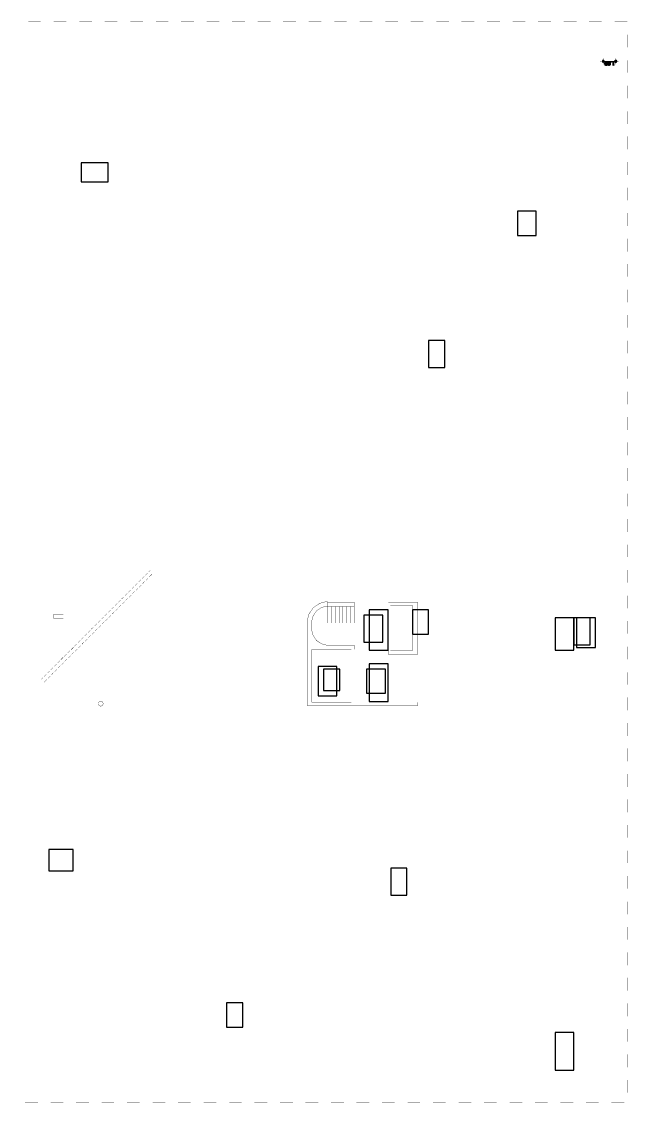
# Model space of a CAD drawing. Extents: x 36 to 202, y 68 to 209.
# Drawn here: x 123.1 to 202.4, y 67.8 to 209.4 of the extents above; entities that cross this region are included whole.
import ezdxf

# ---------------------------------------------------------------- set-up
doc = ezdxf.new("R2010")
doc.units = 0
doc.header["$MEASUREMENT"] = 0
doc.layers.add('C00-00-00-BLACK', color=7, linetype='Continuous')

msp = doc.modelspace()

# ---------------------------------------------------------------- linework, layer by layer
at = {"layer": 'C00-00-00-BLACK', "const_width": 0.0423}
for points in [[(123.092, 209.338), (123.092, 209.338)], [(126.435, 209.338), (126.435, 209.338)], [(129.78, 209.338), (129.78, 209.338)], [(133.124, 209.338), (133.124, 209.338)], [(136.469, 209.338), (136.469, 209.338)], [(139.813, 209.338), (139.813, 209.338)], [(143.158, 209.338), (143.158, 209.338)], [(146.502, 209.338), (146.502, 209.338)], [(149.847, 209.338), (149.847, 209.338)], [(153.148, 209.338), (153.148, 209.338)], [(156.493, 209.338), (156.493, 209.338)], [(159.836, 209.338), (159.836, 209.338)], [(163.181, 209.338), (163.181, 209.338)], [(166.525, 209.338), (166.525, 209.338)], [(169.87, 209.338), (169.87, 209.338)], [(173.214, 209.338), (173.214, 209.338)], [(176.558, 209.338), (176.558, 209.338)], [(179.903, 209.338), (179.903, 209.338)], [(183.247, 209.338), (183.247, 209.338)], [(186.592, 209.338), (186.592, 209.338)], [(189.894, 209.338), (189.894, 209.338)], [(193.238, 209.338), (193.238, 209.338)], [(196.581, 209.338), (196.581, 209.338)], [(199.926, 209.338), (199.926, 209.338)], [(202.424, 209.338), (202.424, 209.338)], [(202.424, 208.492), (202.424, 208.492)], [(199.207, 204.195), (199.207, 204.169), (199.286, 204.089), (199.312, 204.089), (199.34, 204.089), (199.419, 204.169), (199.419, 204.195), (199.419, 204.222), (199.34, 204.301), (199.312, 204.301), (199.286, 204.301), (199.207, 204.222), (199.207, 204.195)], [(201.07, 204.195), (201.07, 204.222), (200.991, 204.301), (200.963, 204.301), (200.937, 204.301), (200.857, 204.222), (200.857, 204.195), (200.857, 204.169), (200.937, 204.089), (200.963, 204.089), (200.991, 204.089), (201.07, 204.169), (201.07, 204.195)], [(202.424, 205.147), (202.424, 205.147)], [(202.424, 201.803), (202.424, 201.803)], [(202.424, 198.458), (202.424, 198.458)], [(202.424, 195.114), (202.424, 195.114)], [(202.424, 191.771), (202.424, 191.771)], [(202.424, 188.426), (202.424, 188.426)], [(202.424, 185.124), (202.424, 185.124)], [(202.424, 181.78), (202.424, 181.78)], [(202.424, 178.435), (202.424, 178.435)], [(202.424, 175.091), (202.424, 175.091)], [(202.424, 171.746), (202.424, 171.746)], [(202.424, 168.402), (202.424, 168.402)], [(202.424, 165.057), (202.424, 165.057)], [(202.424, 161.713), (202.424, 161.713)], [(202.424, 158.37), (202.424, 158.37)], [(202.424, 155.025), (202.424, 155.025)], [(202.424, 151.681), (202.424, 151.681)], [(202.424, 148.379), (202.424, 148.379)], [(202.424, 145.034), (202.424, 145.034)], [(202.424, 141.69), (202.424, 141.69)], [(202.424, 138.345), (202.424, 138.345)], [(202.424, 135.001), (202.424, 135.001)], [(202.424, 131.656), (202.424, 131.656)], [(202.424, 128.312), (202.424, 128.312)], [(202.424, 124.967), (202.424, 124.967)], [(202.424, 121.624), (202.424, 121.624)], [(133.442, 120.311), (133.387, 120.311), (133.218, 120.219), (133.124, 120.051), (133.124, 119.994), (133.124, 119.939), (133.218, 119.769), (133.387, 119.676), (133.442, 119.676), (133.499, 119.676), (133.667, 119.769), (133.759, 119.939), (133.759, 119.994), (133.759, 120.051), (133.667, 120.219), (133.499, 120.311), (133.442, 120.311)], [(202.424, 118.28), (202.424, 118.28)], [(202.424, 114.935), (202.424, 114.935)], [(202.424, 111.633), (202.424, 111.633)], [(202.424, 108.289), (202.424, 108.289)], [(202.424, 104.944), (202.424, 104.944)], [(202.424, 101.6), (202.424, 101.6)], [(202.424, 98.2557), (202.424, 98.2557)], [(202.424, 94.911), (202.424, 94.911)], [(202.424, 91.5666), (202.424, 91.5666)], [(202.424, 88.222), (202.424, 88.222)], [(202.424, 84.879), (202.424, 84.879)], [(202.424, 81.5344), (202.424, 81.5344)], [(202.424, 78.2327), (202.424, 78.2327)], [(202.424, 74.888), (202.424, 74.888)], [(202.424, 71.5437), (202.424, 71.5437)], [(202.424, 68.199), (202.424, 68.199)], [(126.012, 67.776), (126.012, 67.776)], [(129.357, 67.776), (129.357, 67.776)], [(132.701, 67.776), (132.701, 67.776)], [(136.046, 67.776), (136.046, 67.776)], [(139.39, 67.776), (139.39, 67.776)], [(142.735, 67.776), (142.735, 67.776)], [(146.078, 67.776), (146.078, 67.776)], [(149.422, 67.776), (149.422, 67.776)], [(152.767, 67.776), (152.767, 67.776)], [(156.111, 67.776), (156.111, 67.776)], [(159.456, 67.776), (159.456, 67.776)], [(162.757, 67.776), (162.757, 67.776)], [(166.102, 67.776), (166.102, 67.776)], [(169.446, 67.776), (169.446, 67.776)], [(172.791, 67.776), (172.791, 67.776)], [(176.135, 67.776), (176.135, 67.776)], [(179.48, 67.776), (179.48, 67.776)], [(182.823, 67.776), (182.823, 67.776)], [(186.168, 67.776), (186.168, 67.776)], [(189.512, 67.776), (189.512, 67.776)], [(192.857, 67.776), (192.857, 67.776)], [(196.201, 67.776), (196.201, 67.776)], [(199.546, 67.776), (199.546, 67.776)]]:
    msp.add_lwpolyline(points, close=True, dxfattribs=at)
for points in [[(125.589, 209.338), (123.938, 209.338)], [(128.933, 209.338), (127.283, 209.338)], [(132.278, 209.338), (130.627, 209.338)], [(135.622, 209.338), (133.972, 209.338)], [(138.967, 209.338), (137.315, 209.338)], [(142.31, 209.338), (140.659, 209.338)], [(145.655, 209.338), (143.961, 209.338)], [(148.999, 209.338), (147.306, 209.338)], [(152.344, 209.338), (150.65, 209.338)], [(155.688, 209.338), (153.995, 209.338)], [(159.033, 209.338), (157.339, 209.338)], [(162.334, 209.338), (160.683, 209.338)], [(165.679, 209.338), (164.028, 209.338)], [(169.023, 209.338), (167.372, 209.338)], [(172.368, 209.338), (170.717, 209.338)], [(175.711, 209.338), (174.06, 209.338)], [(179.056, 209.338), (177.405, 209.338)], [(182.4, 209.338), (180.706, 209.338)], [(185.745, 209.338), (184.051, 209.338)], [(189.089, 209.338), (187.395, 209.338)], [(192.433, 209.338), (190.74, 209.338)], [(195.778, 209.338), (194.084, 209.338)], [(199.08, 209.338), (197.429, 209.338)], [(202.424, 209.338), (200.773, 209.338)], [(202.424, 205.995), (202.424, 207.646)], [(198.868, 204.174), (199.672, 204.174)], [(199.292, 204.555), (199.292, 203.75)], [(200.943, 204.174), (199.292, 204.174)], [(201.323, 204.174), (200.561, 204.174)], [(200.943, 203.75), (200.943, 204.555)], [(202.424, 202.65), (202.424, 204.301)], [(202.424, 199.306), (202.424, 200.957)], [(202.424, 195.961), (202.424, 197.612)], [(202.424, 192.617), (202.424, 194.31)], [(202.424, 189.272), (202.424, 190.966)], [(202.424, 185.928), (202.424, 187.621)], [(202.424, 182.583), (202.424, 184.277)], [(202.424, 179.239), (202.424, 180.932)], [(202.424, 175.937), (202.424, 177.588)], [(202.424, 172.592), (202.424, 174.245)], [(202.424, 169.249), (202.424, 170.9)], [(202.424, 165.905), (202.424, 167.556)], [(202.424, 162.56), (202.424, 164.211)], [(202.424, 159.216), (202.424, 160.867)], [(202.424, 155.871), (202.424, 157.565)], [(202.424, 152.527), (202.424, 154.22)], [(202.424, 149.182), (202.424, 150.876)], [(202.424, 145.838), (202.424, 147.531)], [(202.424, 142.495), (202.424, 144.187)], [(202.424, 139.192), (202.424, 140.842)], [(139.728, 137.244), (139.94, 137.457)], [(202.424, 135.847), (202.424, 137.499)], [(138.416, 135.932), (138.712, 136.229)], [(138.839, 136.356), (139.135, 136.652)], [(138.924, 135.72), (139.178, 136.017)], [(139.305, 136.821), (139.601, 137.118)], [(139.347, 136.145), (139.644, 136.441)], [(139.77, 136.609), (140.152, 136.948)], [(137.061, 134.578), (137.357, 134.874)], [(137.527, 135.044), (137.823, 135.34)], [(137.57, 134.408), (137.866, 134.705)], [(137.95, 135.467), (138.246, 135.763)], [(138.035, 134.831), (138.332, 135.128)], [(138.458, 135.254), (138.755, 135.551)], [(135.326, 132.842), (135.622, 133.138)], [(135.749, 133.266), (136.046, 133.562)], [(136.172, 133.73), (136.469, 133.985)], [(136.256, 133.054), (136.553, 133.35)], [(136.638, 134.155), (136.934, 134.451)], [(136.681, 133.519), (136.977, 133.816)], [(137.147, 133.943), (137.443, 134.239)], [(163.16, 133.35), (162.903, 133.35), (162.13, 133.143), (161.29, 132.576), (160.722, 131.735), (160.514, 130.962), (160.514, 130.704)], [(163.139, 132.715), (163.139, 133.307)], [(163.139, 133.307), (166.652, 133.307), (166.652, 132.715)], [(174.95, 133.307), (171.14, 133.307)], [(174.95, 126.45), (174.95, 133.307)], [(202.424, 132.504), (202.424, 134.155)], [(128.552, 131.699), (127.24, 131.699), (127.24, 131.191), (128.552, 131.191)], [(133.972, 131.487), (134.268, 131.783)], [(134.436, 131.953), (134.734, 132.249)], [(134.86, 132.376), (135.157, 132.672)], [(134.945, 131.742), (135.198, 132.038)], [(135.368, 132.165), (135.664, 132.461)], [(135.792, 132.631), (136.088, 132.927)], [(163.16, 132.757), (162.96, 132.757), (162.36, 132.596), (161.709, 132.157), (161.269, 131.505), (161.107, 130.905), (161.107, 130.704)], [(163.139, 132.715), (163.139, 130.555)], [(163.139, 132.715), (166.652, 132.715), (166.652, 130.555)], [(163.646, 132.715), (163.646, 130.555)], [(164.155, 132.715), (164.155, 130.555)], [(164.663, 132.715), (164.663, 130.555)], [(165.128, 132.715), (165.128, 130.555)], [(165.636, 132.715), (165.636, 130.555)], [(166.145, 132.715), (166.145, 130.555)], [(174.315, 132.842), (171.394, 132.842)], [(174.315, 127), (174.315, 132.842)], [(132.658, 130.175), (132.955, 130.471)], [(133.081, 130.598), (133.378, 130.894)], [(133.167, 129.963), (133.463, 130.259)], [(133.547, 131.064), (133.843, 131.36)], [(133.59, 130.429), (133.886, 130.725)], [(134.056, 130.853), (134.352, 131.149)], [(134.479, 131.276), (134.775, 131.572)], [(160.514, 130.683), (160.514, 119.718)], [(161.107, 130.683), (161.107, 129.709)], [(202.424, 129.159), (202.424, 130.81)], [(131.346, 128.863), (131.643, 129.159)], [(131.77, 129.286), (132.066, 129.582)], [(131.812, 128.651), (132.108, 128.947)], [(132.193, 129.752), (132.489, 130.006)], [(132.278, 129.074), (132.574, 129.37)], [(132.701, 129.54), (132.997, 129.836)], [(161.107, 129.73), (161.107, 129.532), (161.269, 128.932), (161.709, 128.28), (162.36, 127.841), (162.96, 127.678), (163.16, 127.678)], [(129.992, 127.508), (130.288, 127.805)], [(130.458, 127.974), (130.754, 128.271)], [(130.5, 127.296), (130.797, 127.593)], [(130.881, 128.397), (131.177, 128.694)], [(130.965, 127.762), (131.22, 128.058)], [(131.389, 128.185), (131.685, 128.481)], [(163.139, 127.678), (166.652, 127.678)], [(166.652, 127.678), (166.652, 127.127)], [(171.14, 128.185), (171.14, 126.45)], [(202.424, 125.815), (202.424, 127.466)], [(128.214, 125.772), (128.51, 126.068)], [(128.68, 126.195), (128.976, 126.492)], [(129.103, 126.62), (129.399, 126.916)], [(129.187, 125.984), (129.483, 126.281)], [(129.569, 127.084), (129.865, 127.38)], [(129.61, 126.45), (129.906, 126.746)], [(130.076, 126.873), (130.372, 127.169)], [(161.107, 127.127), (166.271, 127.127)], [(161.107, 127.127), (161.107, 120.184)], [(171.14, 126.45), (174.95, 126.45)], [(171.394, 127), (174.315, 127)], [(126.901, 124.418), (127.197, 124.714)], [(127.367, 124.883), (127.663, 125.18)], [(127.79, 125.306), (128.086, 125.603)], [(127.832, 124.671), (128.129, 124.967)], [(128.298, 125.096), (128.595, 125.392)], [(128.721, 125.561), (129.018, 125.858)], [(125.673, 123.19), (125.885, 123.402)], [(126.012, 123.529), (126.308, 123.825)], [(126.012, 122.809), (126.394, 123.19)], [(126.478, 123.994), (126.774, 124.291)], [(126.521, 123.317), (126.817, 123.613)], [(126.986, 123.782), (127.24, 124.079)], [(127.409, 124.205), (127.706, 124.503)], [(202.424, 122.47), (202.424, 124.121)], [(202.424, 119.126), (202.424, 120.819)], [(160.514, 119.718), (174.95, 119.718)], [(161.107, 120.184), (166.271, 120.184)], [(174.95, 119.718), (174.95, 120.184)], [(202.424, 115.781), (202.424, 117.475)], [(202.424, 112.437), (202.424, 114.131)], [(202.424, 109.092), (202.424, 110.786)], [(202.424, 105.749), (202.424, 107.442)], [(202.424, 102.446), (202.424, 104.097)], [(202.424, 99.103), (202.424, 100.754)], [(202.424, 95.7584), (202.424, 97.4094)], [(202.424, 92.414), (202.424, 94.065)], [(202.424, 89.0693), (202.424, 90.7203)], [(202.424, 85.725), (202.424, 87.4187)], [(202.424, 82.3807), (202.424, 84.074)], [(202.424, 79.036), (202.424, 80.7297)], [(202.424, 75.6916), (202.424, 77.385)], [(202.424, 72.347), (202.424, 74.0406)], [(202.424, 69.0453), (202.424, 70.696)], [(123.515, 67.776), (125.209, 67.776)], [(126.86, 67.776), (128.552, 67.776)], [(130.203, 67.776), (131.896, 67.776)], [(133.547, 67.776), (135.198, 67.776)], [(136.892, 67.776), (138.543, 67.776)], [(140.236, 67.776), (141.887, 67.776)], [(143.581, 67.776), (145.232, 67.776)], [(146.925, 67.776), (148.576, 67.776)], [(150.27, 67.776), (151.921, 67.776)], [(153.571, 67.776), (155.265, 67.776)], [(156.916, 67.776), (158.61, 67.776)], [(160.26, 67.776), (161.953, 67.776)], [(163.605, 67.776), (165.297, 67.776)], [(166.948, 67.776), (168.642, 67.776)], [(170.293, 67.776), (171.943, 67.776)], [(173.637, 67.776), (175.288, 67.776)], [(176.982, 67.776), (178.632, 67.776)], [(180.326, 67.776), (181.977, 67.776)], [(183.671, 67.776), (185.321, 67.776)], [(187.015, 67.776), (188.666, 67.776)], [(190.36, 67.776), (192.01, 67.776)], [(193.661, 67.776), (195.355, 67.776)], [(197.006, 67.776), (198.698, 67.776)], [(200.35, 67.776), (202.043, 67.776)]]:
    msp.add_lwpolyline(points, dxfattribs=at)
at = {"layer": 'C00-00-00-BLACK'}
for points in [[(199.164, 204.216), (199.376, 204.216), (199.164, 204.258), (199.164, 204.216)], [(199.376, 204.216), (199.164, 204.258), (199.376, 204.258), (199.376, 204.216)], [(199.164, 204.216), (199.376, 204.216), (199.164, 204.258), (199.164, 204.216)], [(199.376, 204.216), (199.164, 204.258), (199.376, 204.258), (199.376, 204.216)], [(199.164, 204.258), (199.376, 204.258), (199.207, 204.258), (199.164, 204.258)], [(199.164, 204.258), (199.376, 204.258), (199.207, 204.258), (199.164, 204.258)], [(199.164, 204.174), (199.376, 204.174), (199.164, 204.216), (199.164, 204.174)], [(199.376, 204.174), (199.164, 204.216), (199.376, 204.216), (199.376, 204.174)], [(199.164, 204.216), (199.376, 204.216), (199.164, 204.216)], [(199.376, 204.216), (199.164, 204.216), (199.164, 204.216), (199.376, 204.216)], [(199.164, 204.174), (199.376, 204.174), (199.164, 204.216), (199.164, 204.174)], [(199.376, 204.174), (199.164, 204.216), (199.376, 204.216), (199.376, 204.174)], [(199.164, 204.216), (199.376, 204.216), (199.164, 204.216)], [(199.376, 204.216), (199.164, 204.216), (199.164, 204.216), (199.376, 204.216)], [(199.164, 204.132), (199.376, 204.132), (199.164, 204.174), (199.164, 204.132)], [(199.376, 204.132), (199.164, 204.174), (199.376, 204.174), (199.376, 204.132)], [(199.164, 204.174), (199.376, 204.174), (199.164, 204.174)], [(199.376, 204.174), (199.164, 204.174), (199.164, 204.174), (199.376, 204.174)], [(199.164, 204.132), (199.376, 204.132), (199.164, 204.174), (199.164, 204.132)], [(199.376, 204.132), (199.164, 204.174), (199.376, 204.174), (199.376, 204.132)], [(199.164, 204.174), (199.376, 204.174), (199.164, 204.174)], [(199.376, 204.174), (199.164, 204.174), (199.164, 204.174), (199.376, 204.174)], [(199.164, 204.089), (199.376, 204.089), (199.164, 204.132), (199.164, 204.089)], [(199.376, 204.089), (199.164, 204.132), (199.376, 204.132), (199.376, 204.089)], [(199.164, 204.132), (199.376, 204.132), (199.164, 204.132)], [(199.376, 204.132), (199.164, 204.132), (199.164, 204.132), (199.376, 204.132)], [(199.164, 204.089), (199.376, 204.089), (199.164, 204.132), (199.164, 204.089)], [(199.376, 204.089), (199.164, 204.132), (199.376, 204.132), (199.376, 204.089)], [(199.164, 204.132), (199.376, 204.132), (199.164, 204.132)], [(199.376, 204.132), (199.164, 204.132), (199.164, 204.132), (199.376, 204.132)], [(199.207, 204.046), (199.333, 204.046), (199.164, 204.089), (199.207, 204.046)], [(199.333, 204.046), (199.164, 204.089), (199.376, 204.089), (199.333, 204.046)], [(199.164, 204.089), (199.376, 204.089), (199.164, 204.089)], [(199.376, 204.089), (199.164, 204.089), (199.164, 204.089), (199.376, 204.089)], [(199.207, 204.046), (199.333, 204.046), (199.164, 204.089), (199.207, 204.046)], [(199.333, 204.046), (199.164, 204.089), (199.376, 204.089), (199.333, 204.046)], [(199.164, 204.089), (199.376, 204.089), (199.164, 204.089)], [(199.376, 204.089), (199.164, 204.089), (199.164, 204.089), (199.376, 204.089)], [(199.376, 204.258), (199.207, 204.258), (199.333, 204.258), (199.376, 204.258)], [(199.207, 204.258), (199.333, 204.258), (199.207, 204.258)], [(199.333, 204.258), (199.207, 204.258), (199.207, 204.258), (199.333, 204.258)], [(199.376, 204.258), (199.207, 204.258), (199.333, 204.258), (199.376, 204.258)], [(199.207, 204.258), (199.333, 204.258), (199.207, 204.258)], [(199.333, 204.258), (199.207, 204.258), (199.207, 204.258), (199.333, 204.258)], [(199.207, 204.258), (199.333, 204.258), (199.249, 204.258), (199.207, 204.258)], [(199.207, 204.258), (199.333, 204.258), (199.249, 204.258), (199.207, 204.258)], [(199.249, 204.046), (199.292, 204.046), (199.207, 204.046), (199.249, 204.046)], [(199.292, 204.046), (199.207, 204.046), (199.333, 204.046), (199.292, 204.046)], [(199.207, 204.046), (199.333, 204.046), (199.207, 204.046)], [(199.333, 204.046), (199.207, 204.046), (199.207, 204.046), (199.333, 204.046)], [(199.249, 204.046), (199.292, 204.046), (199.207, 204.046), (199.249, 204.046)], [(199.292, 204.046), (199.207, 204.046), (199.333, 204.046), (199.292, 204.046)], [(199.207, 204.046), (199.333, 204.046), (199.207, 204.046)], [(199.333, 204.046), (199.207, 204.046), (199.207, 204.046), (199.333, 204.046)], [(199.249, 204.258), (199.292, 204.258), (199.249, 204.301), (199.249, 204.258)], [(199.292, 204.258), (199.249, 204.301), (199.292, 204.301), (199.292, 204.258)], [(199.249, 204.258), (199.292, 204.258), (199.249, 204.301), (199.249, 204.258)], [(199.292, 204.258), (199.249, 204.301), (199.292, 204.301), (199.292, 204.258)], [(199.333, 204.258), (199.249, 204.258), (199.292, 204.258), (199.333, 204.258)], [(199.333, 204.258), (199.249, 204.258), (199.292, 204.258), (199.333, 204.258)], [(199.292, 204.046), (199.249, 204.046), (199.249, 204.046), (199.292, 204.046)], [(199.249, 204.046), (199.249, 204.046), (199.292, 204.046), (199.249, 204.046)], [(199.292, 204.046), (199.249, 204.046), (199.249, 204.046), (199.292, 204.046)], [(199.249, 204.046), (199.249, 204.046), (199.292, 204.046), (199.249, 204.046)], [(199.672, 203.623), (199.672, 203.623), (199.672, 203.623), (199.63, 203.623), (199.63, 203.623), (199.63, 203.623), (199.63, 203.623), (199.63, 203.623), (199.63, 203.623), (199.588, 203.623), (199.588, 203.623), (199.588, 203.623), (199.588, 203.666), (199.588, 203.666), (199.588, 203.666), (199.588, 203.666), (199.588, 203.666), (199.546, 203.666), (199.546, 203.666), (199.546, 203.666), (199.546, 203.708), (199.546, 203.708), (199.546, 203.708), (199.546, 203.708), (199.546, 203.708), (199.546, 203.708), (199.546, 203.708), (199.546, 203.708), (199.546, 203.708), (199.546, 203.75), (199.546, 203.75), (199.546, 203.75), (199.546, 203.75), (199.546, 203.75), (199.546, 203.75), (199.546, 203.793), (199.503, 203.793), (199.503, 203.793), (199.503, 203.793), (199.503, 203.793), (199.503, 203.793), (199.503, 203.835), (199.503, 203.835), (199.503, 203.835), (199.503, 203.835), (199.503, 203.835), (199.503, 203.878), (199.503, 203.878), (199.503, 203.878), (199.503, 203.878), (199.503, 203.878), (199.503, 203.878), (199.503, 203.919), (199.503, 203.919), (199.503, 203.919), (199.503, 203.919), (199.503, 203.919), (199.503, 203.962), (199.503, 203.962), (199.503, 203.962), (199.546, 203.962), (199.546, 203.962), (199.546, 203.962), (199.546, 204.005), (199.546, 204.005), (199.546, 204.005), (199.546, 204.005), (199.546, 204.005), (199.546, 204.005), (199.546, 204.046), (199.546, 204.046), (199.546, 204.046), (199.546, 204.046), (199.546, 204.046), (199.546, 204.046), (199.546, 204.046), (199.546, 204.046), (199.546, 204.089), (199.588, 204.089), (199.588, 204.089), (199.588, 204.089), (199.588, 204.089), (199.588, 204.089), (199.588, 204.089), (199.588, 204.089), (199.588, 204.089), (199.588, 204.132), (199.63, 204.132), (199.63, 204.132), (199.63, 204.132), (199.63, 204.132), (199.63, 204.132), (199.63, 204.132), (199.63, 204.132), (199.672, 204.132), (199.672, 204.132), (199.672, 204.132), (199.672, 204.132), (199.672, 204.132), (199.672, 204.132), (199.715, 204.132), (199.715, 204.132), (199.715, 204.132), (199.715, 204.132), (199.715, 204.132), (199.715, 204.132), (199.756, 204.132), (199.756, 204.132), (199.756, 204.132), (199.756, 204.132), (199.756, 204.132), (199.756, 204.089), (199.756, 204.089), (199.799, 204.089), (199.799, 204.089), (199.799, 204.089), (199.799, 204.089), (199.799, 204.089), (199.799, 204.089), (199.799, 204.089), (199.799, 204.046), (199.799, 204.046), (199.799, 204.046), (199.799, 204.046), (199.799, 204.046), (199.799, 204.046), (199.799, 204.046), (199.842, 204.046), (199.842, 204.005), (199.842, 204.005), (199.842, 204.005), (199.842, 204.005), (199.842, 204.005), (199.842, 204.005), (199.842, 203.962), (199.842, 203.962), (199.842, 203.962), (199.842, 203.962), (199.842, 203.962), (199.842, 203.919), (199.842, 203.919), (199.842, 203.919), (199.842, 203.919), (199.842, 203.919), (199.842, 203.878), (199.842, 203.878), (199.842, 203.878), (199.842, 203.878), (199.842, 203.878), (199.842, 203.878), (199.842, 203.835), (199.842, 203.835), (199.842, 203.835), (199.842, 203.835), (199.842, 203.835), (199.842, 203.793), (199.842, 203.793), (199.842, 203.793), (199.842, 203.793), (199.842, 203.793), (199.842, 203.793), (199.842, 203.75), (199.842, 203.75), (199.842, 203.75), (199.799, 203.75), (199.799, 203.75), (199.799, 203.75), (199.799, 203.75), (199.799, 203.708), (199.799, 203.708), (199.799, 203.708), (199.799, 203.708), (199.799, 203.708), (199.799, 203.708), (199.799, 203.708), (199.799, 203.708), (199.799, 203.666), (199.799, 203.666), (199.799, 203.666), (199.756, 203.666), (199.756, 203.666), (199.756, 203.666), (199.756, 203.666), (199.756, 203.666), (199.756, 203.666), (199.756, 203.623), (199.756, 203.623), (199.715, 203.623), (199.715, 203.623), (199.715, 203.623), (199.715, 203.623), (199.715, 203.623), (199.715, 203.623), (199.672, 203.623), (199.672, 203.623), (199.672, 203.623), (199.672, 203.623), (199.672, 203.623)], [(199.672, 204.089), (199.672, 204.089), (199.672, 204.089), (199.672, 204.089), (199.63, 204.089), (199.63, 204.089), (199.63, 204.089), (199.63, 204.089), (199.63, 204.089), (199.63, 204.089), (199.63, 204.089), (199.63, 204.046), (199.63, 204.046), (199.588, 204.046), (199.588, 204.046), (199.588, 204.046), (199.588, 204.046), (199.588, 204.046), (199.588, 204.005), (199.588, 204.005), (199.588, 204.005), (199.588, 204.005), (199.588, 204.005), (199.588, 204.005), (199.588, 204.005), (199.588, 203.962), (199.588, 203.962), (199.588, 203.962), (199.588, 203.962), (199.588, 203.962), (199.588, 203.919), (199.588, 203.919), (199.588, 203.919), (199.588, 203.919), (199.588, 203.919), (199.588, 203.878), (199.588, 203.878), (199.588, 203.878), (199.588, 203.878), (199.588, 203.878), (199.588, 203.878), (199.588, 203.835), (199.588, 203.835), (199.588, 203.835), (199.588, 203.835), (199.588, 203.835), (199.588, 203.793), (199.588, 203.793), (199.588, 203.793), (199.588, 203.793), (199.588, 203.793), (199.588, 203.793), (199.588, 203.75), (199.588, 203.75), (199.588, 203.75), (199.588, 203.75), (199.588, 203.75), (199.588, 203.75), (199.588, 203.75), (199.588, 203.708), (199.63, 203.708), (199.63, 203.708), (199.63, 203.708), (199.63, 203.708), (199.63, 203.708), (199.63, 203.708), (199.63, 203.666), (199.63, 203.666), (199.63, 203.666), (199.63, 203.666), (199.63, 203.666), (199.672, 203.666), (199.672, 203.666), (199.672, 203.666), (199.672, 203.666), (199.672, 203.666), (199.672, 203.666), (199.672, 203.666), (199.715, 203.666), (199.715, 203.666), (199.715, 203.666), (199.715, 203.666), (199.715, 203.666), (199.715, 203.666), (199.715, 203.666), (199.715, 203.666), (199.715, 203.708), (199.756, 203.708), (199.756, 203.708), (199.756, 203.708), (199.756, 203.708), (199.756, 203.708), (199.756, 203.708), (199.756, 203.75), (199.756, 203.75), (199.756, 203.75), (199.756, 203.75), (199.756, 203.75), (199.756, 203.75), (199.756, 203.75), (199.756, 203.793), (199.756, 203.793), (199.756, 203.793), (199.756, 203.793), (199.756, 203.793), (199.756, 203.793), (199.756, 203.835), (199.756, 203.835), (199.756, 203.835), (199.756, 203.835), (199.756, 203.835), (199.756, 203.878), (199.756, 203.878), (199.756, 203.878), (199.756, 203.878), (199.756, 203.878), (199.756, 203.919), (199.756, 203.919), (199.756, 203.919), (199.756, 203.919), (199.756, 203.919), (199.756, 203.919), (199.756, 203.962), (199.756, 203.962), (199.756, 203.962), (199.756, 203.962), (199.756, 203.962), (199.756, 204.005), (199.756, 204.005), (199.756, 204.005), (199.756, 204.005), (199.756, 204.005), (199.756, 204.005), (199.756, 204.005), (199.756, 204.046), (199.756, 204.046), (199.756, 204.046), (199.756, 204.046), (199.756, 204.046), (199.756, 204.046), (199.715, 204.046), (199.715, 204.089), (199.715, 204.089), (199.715, 204.089), (199.715, 204.089), (199.715, 204.089), (199.715, 204.089), (199.715, 204.089), (199.715, 204.089), (199.672, 204.089), (199.672, 204.089), (199.672, 204.089), (199.672, 204.089), (199.672, 204.089)], [(200.053, 203.623), (200.011, 203.623), (200.011, 203.623), (200.011, 203.623), (200.011, 203.623), (200.011, 203.623), (199.969, 203.623), (199.969, 203.623), (199.969, 203.623), (199.969, 203.623), (199.969, 203.623), (199.969, 203.623), (199.969, 203.666), (199.969, 203.666), (199.926, 203.666), (199.926, 203.666), (199.926, 203.666), (199.926, 203.666), (199.926, 203.666), (199.926, 203.666), (199.926, 203.708), (199.926, 203.708), (199.926, 203.708), (199.926, 203.708), (199.926, 203.708), (199.926, 203.708), (199.885, 203.708), (199.885, 203.708), (199.885, 203.708), (199.885, 203.75), (199.885, 203.75), (199.885, 203.75), (199.885, 203.75), (199.885, 203.75), (199.885, 203.75), (199.885, 203.793), (199.885, 203.793), (199.885, 203.793), (199.885, 203.793), (199.885, 203.793), (199.885, 203.793), (199.885, 203.835), (199.885, 203.835), (199.885, 203.835), (199.885, 203.835), (199.885, 203.835), (199.885, 203.878), (199.885, 203.878), (199.885, 203.878), (199.885, 203.878), (199.885, 203.878), (199.885, 203.878), (199.885, 203.919), (199.885, 203.919), (199.885, 203.919), (199.885, 203.919), (199.885, 203.919), (199.885, 203.962), (199.885, 203.962), (199.885, 203.962), (199.885, 203.962), (199.885, 203.962), (199.885, 203.962), (199.885, 204.005), (199.885, 204.005), (199.885, 204.005), (199.885, 204.005), (199.885, 204.005), (199.885, 204.005), (199.885, 204.046), (199.926, 204.046), (199.926, 204.046), (199.926, 204.046), (199.926, 204.046), (199.926, 204.046), (199.926, 204.046), (199.926, 204.046), (199.926, 204.089), (199.926, 204.089), (199.926, 204.089), (199.926, 204.089), (199.926, 204.089), (199.969, 204.089), (199.969, 204.089), (199.969, 204.089), (199.969, 204.089), (199.969, 204.132), (199.969, 204.132), (199.969, 204.132), (199.969, 204.132), (200.011, 204.132), (200.011, 204.132), (200.011, 204.132), (200.011, 204.132), (200.011, 204.132), (200.011, 204.132), (200.053, 204.132), (200.053, 204.132), (200.053, 204.132), (200.053, 204.132), (200.053, 204.132), (200.053, 204.132), (200.095, 204.132), (200.095, 204.132), (200.095, 204.132), (200.095, 204.132), (200.095, 204.132), (200.095, 204.132), (200.095, 204.132), (200.138, 204.132), (200.138, 204.132), (200.138, 204.089), (200.138, 204.089), (200.138, 204.089), (200.138, 204.089), (200.138, 204.089), (200.138, 204.089), (200.181, 204.089), (200.181, 204.089), (200.181, 204.089), (200.181, 204.046), (200.181, 204.046), (200.181, 204.046), (200.181, 204.046), (200.181, 204.046), (200.181, 204.046), (200.181, 204.046), (200.181, 204.046), (200.181, 204.005), (200.181, 204.005), (200.181, 204.005), (200.181, 204.005), (200.181, 204.005), (200.181, 204.005), (200.181, 203.962), (200.181, 203.962), (200.181, 203.962), (200.181, 203.962), (200.181, 203.962), (200.181, 203.919), (200.181, 203.919), (200.181, 203.919), (200.181, 203.919), (200.181, 203.919), (200.181, 203.878), (200.181, 203.878), (200.181, 203.878), (200.181, 203.878), (200.181, 203.878), (200.181, 203.878), (200.181, 203.835), (200.181, 203.835), (200.181, 203.835), (200.181, 203.835), (200.181, 203.835), (200.181, 203.793), (200.181, 203.793), (200.181, 203.793), (200.181, 203.793), (200.181, 203.793), (200.181, 203.793), (200.181, 203.75), (200.181, 203.75), (200.181, 203.75), (200.181, 203.75), (200.181, 203.75), (200.181, 203.75), (200.181, 203.75), (200.181, 203.708), (200.181, 203.708), (200.181, 203.708), (200.181, 203.708), (200.181, 203.708), (200.181, 203.708), (200.138, 203.708), (200.138, 203.708), (200.138, 203.666), (200.138, 203.666), (200.138, 203.666), (200.138, 203.666), (200.138, 203.666), (200.138, 203.666), (200.138, 203.666), (200.095, 203.666), (200.095, 203.666), (200.095, 203.623), (200.095, 203.623), (200.095, 203.623), (200.095, 203.623), (200.095, 203.623), (200.053, 203.623), (200.053, 203.623), (200.053, 203.623), (200.053, 203.623), (200.053, 203.623), (200.053, 203.623), (200.053, 203.623), (200.053, 203.623)], [(200.053, 204.089), (200.011, 204.089), (200.011, 204.089), (200.011, 204.089), (200.011, 204.089), (200.011, 204.089), (200.011, 204.089), (200.011, 204.089), (200.011, 204.089), (199.969, 204.089), (199.969, 204.089), (199.969, 204.046), (199.969, 204.046), (199.969, 204.046), (199.969, 204.046), (199.969, 204.046), (199.969, 204.046), (199.969, 204.046), (199.969, 204.005), (199.969, 204.005), (199.969, 204.005), (199.969, 204.005), (199.969, 204.005), (199.969, 204.005), (199.969, 204.005), (199.969, 203.962), (199.969, 203.962), (199.969, 203.962), (199.969, 203.962), (199.969, 203.962), (199.969, 203.919), (199.969, 203.919), (199.969, 203.919), (199.969, 203.919), (199.969, 203.919), (199.969, 203.878), (199.969, 203.878), (199.969, 203.878), (199.969, 203.878), (199.969, 203.878), (199.969, 203.878), (199.969, 203.835), (199.969, 203.835), (199.969, 203.835), (199.969, 203.835), (199.969, 203.835), (199.969, 203.793), (199.969, 203.793), (199.969, 203.793), (199.969, 203.793), (199.969, 203.793), (199.969, 203.793), (199.969, 203.75), (199.969, 203.75), (199.969, 203.75), (199.969, 203.75), (199.969, 203.75), (199.969, 203.75), (199.969, 203.75), (199.969, 203.708), (199.969, 203.708), (199.969, 203.708), (199.969, 203.708), (199.969, 203.708), (199.969, 203.708), (199.969, 203.708), (200.011, 203.666), (200.011, 203.666), (200.011, 203.666), (200.011, 203.666), (200.011, 203.666), (200.011, 203.666), (200.011, 203.666), (200.011, 203.666), (200.053, 203.666), (200.053, 203.666), (200.053, 203.666), (200.053, 203.666), (200.053, 203.666), (200.053, 203.666), (200.053, 203.666), (200.053, 203.666), (200.095, 203.666), (200.095, 203.666), (200.095, 203.666), (200.095, 203.666), (200.095, 203.708), (200.095, 203.708), (200.095, 203.708), (200.095, 203.708), (200.095, 203.708), (200.095, 203.708), (200.095, 203.708), (200.095, 203.75), (200.138, 203.75), (200.138, 203.75), (200.138, 203.75), (200.138, 203.75), (200.138, 203.75), (200.138, 203.75), (200.138, 203.793), (200.138, 203.793), (200.138, 203.793), (200.138, 203.793), (200.138, 203.793), (200.138, 203.793), (200.138, 203.835), (200.138, 203.835), (200.138, 203.835), (200.138, 203.835), (200.138, 203.835), (200.138, 203.878), (200.138, 203.878), (200.138, 203.878), (200.138, 203.878), (200.138, 203.878), (200.138, 203.919), (200.138, 203.919), (200.138, 203.919), (200.138, 203.919), (200.138, 203.919), (200.138, 203.919), (200.138, 203.962), (200.138, 203.962), (200.138, 203.962), (200.138, 203.962), (200.138, 203.962), (200.138, 204.005), (200.138, 204.005), (200.138, 204.005), (200.138, 204.005), (200.095, 204.005), (200.095, 204.005), (200.095, 204.005), (200.095, 204.046), (200.095, 204.046), (200.095, 204.046), (200.095, 204.046), (200.095, 204.046), (200.095, 204.046), (200.095, 204.046), (200.095, 204.089), (200.095, 204.089), (200.095, 204.089), (200.095, 204.089), (200.053, 204.089), (200.053, 204.089), (200.053, 204.089), (200.053, 204.089), (200.053, 204.089), (200.053, 204.089), (200.053, 204.089), (200.053, 204.089), (200.053, 204.089)], [(200.308, 204.046), (200.308, 204.046), (200.308, 204.046), (200.308, 204.046), (200.308, 204.046), (200.265, 204.046), (200.265, 204.089), (200.265, 204.089), (200.265, 204.089), (200.265, 204.089), (200.265, 204.089), (200.265, 204.089), (200.265, 204.089), (200.265, 204.089), (200.265, 204.132), (200.265, 204.132), (200.265, 204.132), (200.308, 204.132), (200.308, 204.132), (200.308, 204.132), (200.308, 204.132), (200.308, 204.132), (200.308, 204.132), (200.308, 204.132), (200.35, 204.132), (200.35, 204.132), (200.35, 204.132), (200.35, 204.132), (200.35, 204.089), (200.35, 204.089), (200.35, 204.089), (200.35, 204.089), (200.35, 204.089), (200.35, 204.089), (200.35, 204.089), (200.35, 204.046), (200.35, 204.046), (200.35, 204.046), (200.35, 204.046), (200.308, 204.046), (200.308, 204.046), (200.308, 204.046), (200.308, 204.046)], [(200.561, 203.623), (200.561, 203.623), (200.561, 203.623), (200.561, 204.089), (200.561, 204.089), (200.561, 204.089), (200.477, 204.089), (200.477, 204.089), (200.477, 204.089), (200.477, 204.132), (200.477, 204.132), (200.477, 204.132), (200.688, 204.132), (200.688, 204.132), (200.688, 204.132), (200.688, 204.089), (200.688, 204.089), (200.688, 204.089), (200.604, 204.089), (200.604, 204.089), (200.604, 204.089), (200.604, 204.089), (200.604, 204.089), (200.604, 203.708), (200.604, 203.708), (200.604, 203.708), (200.688, 203.708), (200.688, 203.708), (200.688, 203.708), (200.688, 203.666), (200.688, 203.666), (200.688, 203.666), (200.688, 203.666), (200.561, 203.623), (200.561, 203.623), (200.561, 203.623), (200.561, 203.623)], [(200.857, 204.258), (201.027, 204.216), (200.815, 204.216), (200.857, 204.258)], [(200.857, 204.258), (201.027, 204.216), (200.815, 204.216), (200.857, 204.258)], [(201.07, 204.216), (201.07, 204.216), (200.815, 204.216), (201.07, 204.216)], [(201.07, 204.216), (200.815, 204.216), (201.027, 204.216), (201.07, 204.216)], [(201.07, 204.216), (201.07, 204.216), (200.815, 204.216), (201.07, 204.216)], [(201.07, 204.216), (200.815, 204.216), (201.027, 204.216), (201.07, 204.216)], [(201.07, 204.216), (200.815, 204.216), (201.07, 204.174), (201.07, 204.216)], [(200.815, 204.216), (201.07, 204.174), (200.815, 204.174), (200.815, 204.216)], [(201.07, 204.216), (200.815, 204.216), (201.07, 204.174), (201.07, 204.216)], [(200.815, 204.216), (201.07, 204.174), (200.815, 204.174), (200.815, 204.216)], [(201.07, 204.174), (200.815, 204.174), (201.07, 204.174)], [(200.815, 204.174), (201.07, 204.174), (201.07, 204.174), (200.815, 204.174)], [(201.07, 204.174), (200.815, 204.174), (201.07, 204.174)], [(200.815, 204.174), (201.07, 204.174), (201.07, 204.174), (200.815, 204.174)], [(201.07, 204.174), (200.815, 204.174), (201.07, 204.132), (201.07, 204.174)], [(200.815, 204.174), (201.07, 204.132), (200.815, 204.132), (200.815, 204.174)], [(201.07, 204.174), (200.815, 204.174), (201.07, 204.132), (201.07, 204.174)], [(200.815, 204.174), (201.07, 204.132), (200.815, 204.132), (200.815, 204.174)], [(201.07, 204.132), (200.815, 204.132), (201.07, 204.132)], [(200.815, 204.132), (201.07, 204.132), (201.07, 204.132), (200.815, 204.132)], [(201.07, 204.132), (200.815, 204.132), (201.07, 204.132)], [(200.815, 204.132), (201.07, 204.132), (201.07, 204.132), (200.815, 204.132)], [(201.07, 204.132), (200.815, 204.132), (201.027, 204.089), (201.07, 204.132)], [(200.815, 204.132), (201.027, 204.089), (200.815, 204.089), (200.815, 204.132)], [(201.07, 204.132), (200.815, 204.132), (201.027, 204.089), (201.07, 204.132)], [(200.815, 204.132), (201.027, 204.089), (200.815, 204.089), (200.815, 204.132)], [(201.027, 204.089), (200.815, 204.089), (200.857, 204.089), (201.027, 204.089)], [(201.027, 204.089), (200.815, 204.089), (200.857, 204.089), (201.027, 204.089)], [(200.815, 204.089), (201.027, 204.089), (201.027, 204.089), (200.815, 204.089)], [(200.815, 204.089), (201.027, 204.089), (201.027, 204.089), (200.815, 204.089)], [(200.9, 204.258), (201.027, 204.258), (200.857, 204.258), (200.9, 204.258)], [(201.027, 204.258), (200.857, 204.258), (201.027, 204.258)], [(200.857, 204.258), (201.027, 204.258), (201.027, 204.258), (200.857, 204.258)], [(200.9, 204.258), (201.027, 204.258), (200.857, 204.258), (200.9, 204.258)], [(201.027, 204.258), (200.857, 204.258), (201.027, 204.258)], [(200.857, 204.258), (201.027, 204.258), (201.027, 204.258), (200.857, 204.258)], [(201.027, 204.258), (200.857, 204.258), (201.027, 204.216), (201.027, 204.258)], [(201.027, 204.258), (200.857, 204.258), (201.027, 204.216), (201.027, 204.258)], [(201.027, 204.089), (200.857, 204.089), (201.027, 204.046), (201.027, 204.089)], [(200.857, 204.089), (201.027, 204.046), (200.857, 204.046), (200.857, 204.089)], [(201.027, 204.089), (200.857, 204.089), (201.027, 204.046), (201.027, 204.089)], [(200.857, 204.089), (201.027, 204.046), (200.857, 204.046), (200.857, 204.089)], [(201.027, 204.046), (200.857, 204.046), (200.984, 204.046), (201.027, 204.046)], [(200.857, 204.046), (200.984, 204.046), (200.9, 204.046), (200.857, 204.046)], [(201.027, 204.046), (200.857, 204.046), (200.984, 204.046), (201.027, 204.046)], [(200.857, 204.046), (200.984, 204.046), (200.9, 204.046), (200.857, 204.046)], [(200.943, 204.301), (200.984, 204.258), (200.9, 204.258), (200.943, 204.301)], [(200.943, 204.301), (200.984, 204.258), (200.9, 204.258), (200.943, 204.301)], [(200.984, 204.258), (200.9, 204.258), (200.984, 204.258)], [(200.9, 204.258), (200.984, 204.258), (200.984, 204.258), (200.9, 204.258)], [(200.984, 204.258), (200.9, 204.258), (200.984, 204.258)], [(200.9, 204.258), (200.984, 204.258), (200.984, 204.258), (200.9, 204.258)], [(200.984, 204.258), (200.9, 204.258), (201.027, 204.258), (200.984, 204.258)], [(200.984, 204.258), (200.9, 204.258), (201.027, 204.258), (200.984, 204.258)], [(200.984, 204.046), (200.9, 204.046), (200.984, 204.046)], [(200.9, 204.046), (200.984, 204.046), (200.984, 204.046), (200.9, 204.046)], [(200.984, 204.046), (200.9, 204.046), (200.984, 204.046)], [(200.9, 204.046), (200.984, 204.046), (200.984, 204.046), (200.9, 204.046)], [(200.943, 204.046), (200.943, 204.046), (200.9, 204.046), (200.943, 204.046)], [(200.943, 204.046), (200.9, 204.046), (200.984, 204.046), (200.943, 204.046)], [(200.943, 204.046), (200.943, 204.046), (200.9, 204.046), (200.943, 204.046)], [(200.943, 204.046), (200.9, 204.046), (200.984, 204.046), (200.943, 204.046)], [(200.984, 204.258), (200.943, 204.301), (200.984, 204.258)], [(200.984, 204.258), (200.943, 204.301), (200.984, 204.258)], [(130.881, 188.383), (134.408, 188.383), (134.408, 190.853), (130.881, 190.853), (130.881, 188.383)], [(188.031, 181.328), (190.5, 181.328), (190.5, 184.503), (188.031, 184.503), (188.031, 181.328)], [(176.389, 164.042), (178.506, 164.042), (178.506, 167.569), (176.389, 167.569), (176.389, 164.042)], [(168.628, 127), (171.097, 127), (171.097, 132.292), (168.628, 132.292), (168.628, 127)], [(174.272, 129.117), (176.389, 129.117), (176.389, 132.292), (174.272, 132.292), (174.272, 129.117)], [(167.922, 128.058), (170.392, 128.058), (170.392, 131.586), (167.922, 131.586), (167.922, 128.058)], [(192.969, 127), (195.439, 127), (195.439, 131.233), (192.969, 131.233), (192.969, 127)], [(195.439, 127.706), (197.556, 127.706), (197.556, 131.233), (195.439, 131.233), (195.439, 127.706)], [(195.792, 127.353), (198.261, 127.353), (198.261, 131.233), (195.792, 131.233), (195.792, 127.353)], [(161.925, 121.003), (164.394, 121.003), (164.394, 124.883), (161.925, 124.883), (161.925, 121.003)], [(168.628, 120.297), (171.097, 120.297), (171.097, 125.236), (168.628, 125.236), (168.628, 120.297)], [(162.631, 121.708), (164.747, 121.708), (164.747, 124.531), (162.631, 124.531), (162.631, 121.708)], [(168.275, 121.356), (170.744, 121.356), (170.744, 124.531), (168.275, 124.531), (168.275, 121.356)], [(126.647, 98.0722), (129.822, 98.0722), (129.822, 100.894), (126.647, 100.894), (126.647, 98.0722)], [(171.45, 94.8972), (173.567, 94.8972), (173.567, 98.425), (171.45, 98.425), (171.45, 94.8972)], [(149.931, 77.6111), (152.047, 77.6111), (152.047, 80.7861), (149.931, 80.7861), (149.931, 77.6111)], [(192.969, 71.9667), (195.439, 71.9667), (195.439, 76.9056), (192.969, 76.9056), (192.969, 71.9667)]]:
    msp.add_lwpolyline(points, close=True, dxfattribs=at)

doc.saveas('drawing.dxf')
